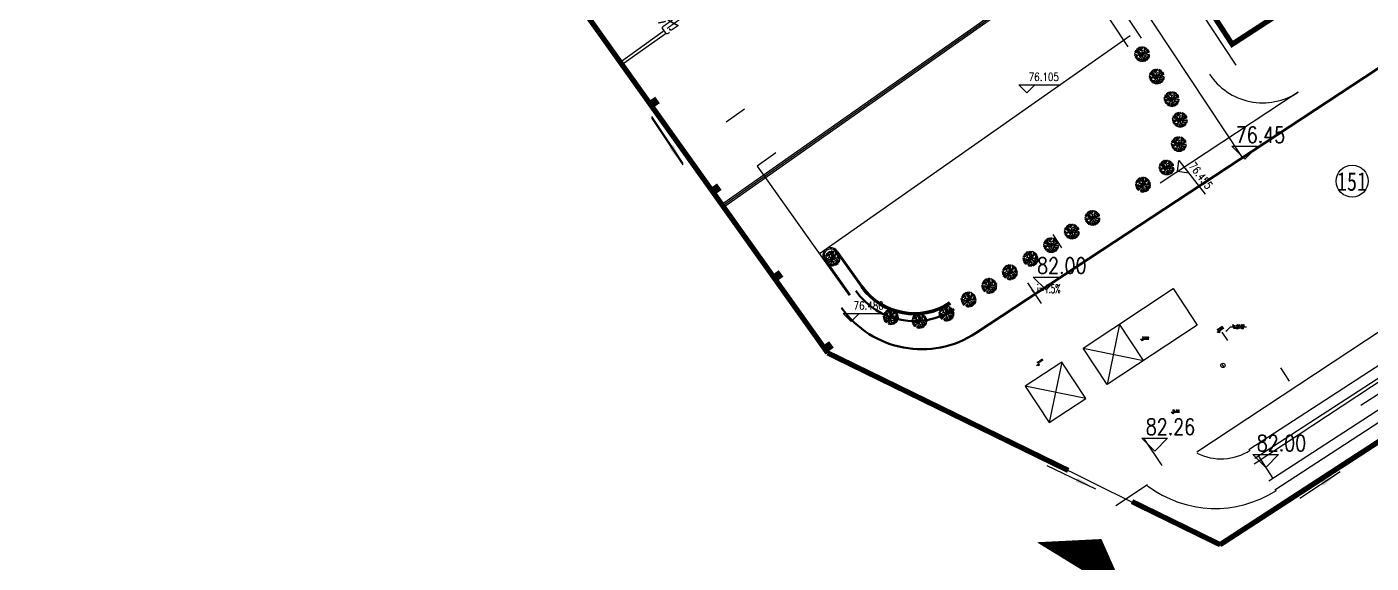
# Model space of a CAD drawing. Extents: x 532522 to 2902776, y -101917278 to 111238625.
# Drawn here: x 2901420.1 to 2901672.2, y 2548494 to 2548594.7 of the extents above; entities that cross this region are included whole.
import ezdxf
from ezdxf.enums import TextEntityAlignment as Align

# ---------------------------------------------------------------- set-up
doc = ezdxf.new("R2010")
doc.units = 0
doc.header["$LTSCALE"] = 1000
doc.header["$MEASUREMENT"] = 0
doc.linetypes.add('DASH', pattern=[0.35, 0.25, -0.1])
doc.linetypes.add('DASHDOT', pattern=[1, 0.5, -0.25, 0, -0.25])
doc.layers.get('0').update_dxf_attribs({"linetype": 'CONTINUOUS'})
for name, color, linetype in [('1', 7, 'CONTINUOUS'), ('15', 7, 'CONTINUOUS'), ('34', 7, 'CONTINUOUS'), ('AXIS', 3, 'CONTINUOUS'), ('AXIS_TEXT', 7, 'CONTINUOUS'), ('JMD', 6, 'CONTINUOUS'), ('NEW字', 2, 'CONTINUOUS'), ('NEW道路', 4, 'CONTINUOUS'), ('PUB_DIM', 3, 'CONTINUOUS'), ('PUB_TEXT', 7, 'CONTINUOUS'), ('道路', 5, 'CONTINUOUS'), ('铁路线', 7, 'CONTINUOUS')]:
    doc.layers.add(name, color=color, linetype=linetype)
doc.styles.add('_DIMFONT', font='geditxt.shx', dxfattribs={"width": 0.8, "height": 3.5, "bigfont": 'dxt.shx'})
doc.styles.add('_HZTXT', font='', dxfattribs={"width": 0.8})
doc.styles.add('_TXT', font='TXT.shx', dxfattribs={"width": 0.6})
doc.styles.add('COMPLEX', font='COMPLEX')
doc.styles.add('DIM_FONT', font='SIMPLEX.shx', dxfattribs={"width": 0.8})
doc.styles.add('GEDITXT', font='', dxfattribs={"height": 0.2})
doc.styles.get('_HZTXT').set_extended_font_data('SimSun')
doc.styles.get('GEDITXT').set_extended_font_data('SimSun')
doc.linetypes.add('444', pattern='A,4.5,[145,AAA.SHX,S=1,R=0,X=0,Y=1],4.5,-0.5,[146,AAA.SHX,S=1,R=0,X=0,Y=0],-0.5', length=10)

# ---------------------------------------------------------------- blocks, each defined once
blk = doc.blocks.new('_ARROW')
blk.add_solid([(0, 0), (-1, 0.1), (-1, -0.1)])
blk = doc.blocks.new('_AXISO')
blk.add_circle((0, 0), 0.5)
at = {"layer": 'AXIS_TEXT', "style": 'COMPLEX', "width": 1.041666666666667}
blk.add_attdef('A', text='', height=0.56, dxfattribs=at).set_placement((-0.25, -0.28), (0.25, -0.28), align=Align.FIT)
blk = doc.blocks.new('_DIMZB1')
blk.add_line((0, 0), (3000, 0))
at = {"style": '_DIMFONT', "width": 0.8}
for tag, p in [('X=', (1500, 250)), ('Y=', (1500, -250))]:
    blk.add_attdef(tag, text='', height=300, dxfattribs=at).set_placement(p, align=Align.MIDDLE)
blk = doc.blocks.new('A$C2C9E3C41')
at = {"color": 8, "linetype": 'Continuous'}
blk.add_circle((1440.834224822, 1444.151459952816), 22.56844692098158, dxfattribs=at)
at = {"layer": '34', "color": 95, "linetype": 'Continuous'}
for p, q in [((663.1600342968013, 2444.842137592379), (534.1475320535246, 2562.154451789567)), ((739.2881920367945, 2604.898718721699), (682.191963425139, 2667.29889281746)), ((811.204459726112, 2559.81461147801), (739.2881920367945, 2604.898718721699)), ((838.3485058611259, 2633.602874578442), (756.7601865951438, 2710.511082369601)), ((810.8924585888162, 2559.970611810219), (829.3004951358307, 2601.310761148343)), ((870.9527135214303, 2470.426348758396), (811.204459726112, 2559.81461147801)), ((829.3004951358307, 2601.310761148343), (838.3485058611259, 2633.602874578442)), ((967.9849031374324, 2693.351152708521), (928.8287140354514, 2789.603450825205)), ((1004.801073569804, 2615.038913154043), (967.9849031374324, 2693.351152708521)), ((1032.569200170459, 2559.190743231215), (1004.801073569804, 2615.038913154043)), ((1019.777141558705, 2585.398823115509), (1092.629356445512, 2632.823025712045)), ((1101.677461867221, 2508.490615512943), (1032.569200170459, 2559.190743231215)), ((1092.629356445512, 2632.823025712045), (1129.289445618168, 2688.047232502606)), ((1148.009460477857, 2766.983507721219), (1128.509345484432, 2849.35177130485)), ((1129.289445618168, 2688.047232502606), (1148.009460477857, 2766.983507721219)), ((1254.089837668464, 2729.699447209947), (1212.749617307214, 2865.57587647764)), ((1235.681857146788, 2595.694988075411), (1267.973936998984, 2642.183163019363)), ((1276.866033787606, 2531.266797578894), (1235.681857146788, 2595.694988075411)), ((1263.293907676125, 2664.803235812578), (1254.089837668464, 2729.699447209947)), ((1260.48591856705, 2631.263121983968), (1263.293907676125, 2664.803235812578)), ((1267.973936998984, 2642.183163019363), (1355.802197614685, 2696.783398660365)), ((1299.954158512875, 2452.642548681237), (1276.866033787606, 2531.266797578894)), ((1355.802197614685, 2696.783398660365), (1361.574105143081, 2881.644020176493)), ((1452.522587842774, 2586.179087365279), (1457.358567697927, 2646.239291083068)), ((1466.094705748605, 2466.214694506722), (1452.522587842774, 2586.179087365279)), ((1457.358567697927, 2646.239291083068), (1530.990766516887, 2724.551597415702)), ((1489.338588405633, 2788.823787108064), (1476.546488198917, 2883.828096992103)), ((1542.378798647318, 2734.379637158476), (1489.338588405633, 2788.823787108064)), ((1530.990766516887, 2724.551597415702), (1618.975013601128, 2802.395910861669)), ((1618.975013601128, 2802.395910861669), (1634.887025297619, 2871.036149959778)), ((1738.471633621026, 2437.666763745947), (1812.571806085994, 2562.155224738177)), ((1747.831597851822, 2548.583140221424), (1775.755640935618, 2631.731435085647)), ((1770.139707236318, 2491.018961260561), (1747.831597851822, 2548.583140221424)), ((1775.755640935618, 2631.731435085647), (1798.375669493806, 2709.575709011639)), ((1795.723666569684, 2699.747674550861), (1854.223842151929, 2732.819820487406)), ((1798.375669493806, 2709.575709011639), (1811.791638041614, 2835.780139050446)), ((1854.223842151929, 2732.819820487406), (1940.024091271916, 2795.2200809801)), ((2024.888541370397, 2520.03521229024), (2029.412503487198, 2607.70750813256)), ((2029.412503487198, 2607.70750813256), (2075.744630655507, 2653.571689477889)), ((2047.976529238047, 2667.767720149364), (2075.744585759472, 2727.827937731985)), ((2052.50056662201, 2630.951599801192), (2047.976529238047, 2667.767720149364)), ((2075.744585759472, 2727.827937731985), (2085.416615076363, 2732.819960268913)), ((2075.744630655507, 2653.571689477889), (2179.016958938446, 2681.65184579487)), ((2259.981355534634, 2473.391198489117), (2292.585403135046, 2574.947557726176)), ((2292.585403135046, 2574.947557726176), (2298.35740602063, 2602.091651964001)), ((57.56657511810772, 1509.618644802365), (0.002415681257843971, 1455.018427459057)), ((9.362382175866514, 1562.190791416913), (154.1308631482534, 1567.182895634789)), ((75.9745312104933, 1684.027239015792), (19.19034570851363, 1676.851180692203)), ((89.5465238604229, 1771.231538763503), (46.49036020203494, 1803.835621732753)), ((145.5508379538078, 1561.410871150671), (57.56657511810772, 1509.618644802365)), ((99.68649258557707, 1879.027905279305), (61.62237778003328, 1858.435813422082)), ((113.4146336496342, 1721.623387344182), (75.9745312104933, 1684.027239015792)), ((113.4146336496342, 1721.623387344182), (89.5465238604229, 1771.231538763503)), ((390.9397689749021, 1378.422407746781), (97.34682563343085, 1315.242019013269)), ((370.1918916446157, 1060.8053333438), (99.21907297265716, 916.5046870855149)), ((204.5188052391168, 1941.584177799756), (99.68649258557707, 1879.027905279305)), ((330.099347129697, 1739.719578851946), (113.4146336496342, 1721.623387344182)), ((145.5505708407145, 2003.204348156461), (119.1864754373673, 2015.216372374911)), ((186.4234215777833, 822.1244242768735), (140.0912664909847, 822.4363973073196)), ((242.894957684679, 1901.648067487637), (145.5505708407145, 2003.204348156461)), ((154.1308631482534, 1567.182895634789), (506.3800752158277, 1510.24291824596)), ((291.2557496053632, 859.2526117861271), (186.4234215777833, 822.1244242768735)), ((335.2470966614783, 2182.449062099913), (202.1786547107622, 2177.612965477165)), ((223.2396031396929, 725.404123180313), (206.0795611441135, 699.9760277948808)), ((274.0957120428793, 826.4924918874167), (223.2396031396929, 725.404123180313)), ((307.1672032137867, 1850.947936846642), (242.894957684679, 1901.648067487637)), ((413.55945619056, 2020.832569131395), (265.6709501678124, 2040.02054386586)), ((319.9598123687319, 914.1648127245717), (274.0957120428793, 826.4924918874167)), ((310.4439656094182, 608.0917837067973), (276.5918616780546, 592.8037121274974)), ((570.1838280581869, 2271.837502987823), (301.394901240943, 2318.481496417196)), ((416.0555865846109, 1818.967895765323), (307.1672032137867, 1850.947936846642)), ((361.6121329967864, 614.1758349831216), (310.4439656094182, 608.0917837067973)), ((343.2038623485714, 960.0289801105391), (319.9598123687319, 914.1648127245717)), ((415.2755837887526, 1819.279896337073), (330.099347129697, 1739.719578851946)), ((427.7554002767429, 2191.809149323497), (335.2470966614783, 2182.449062099913)), ((361.6121329967864, 614.1758349831216), (340.0841228035279, 511.9954803576693)), ((403.7320145287085, 1043.021294166567), (343.2038623485714, 960.0289801105391)), ((431.0323234878015, 682.9721069550142), (361.6121329967864, 614.1758349831216)), ((424.012049788842, 1096.841486359946), (370.1918916446157, 1060.8053333438)), ((410.907804323826, 1430.37059349264), (390.9397689749021, 1378.422407746781)), ((547.7196649559774, 2417.38597600488), (403.7311685765162, 2442.189971872838)), ((486.8802567629609, 1102.145542103099), (403.7320145287085, 1043.021294166567)), ((492.808032105444, 1506.498897523386), (410.907804323826, 1430.37059349264)), ((492.0277185260784, 2020.832616574131), (413.55945619056, 2020.832569131395)), ((734.4526296404656, 1854.380206661299), (415.2755837887526, 1819.279896337073)), ((492.0277185260784, 2020.832616574131), (422.9194397574756, 2099.768838690594)), ((486.8802567629609, 1102.145542103099), (424.012049788842, 1096.841486359946)), ((458.4884960164782, 549.4356771158054), (425.4164642065298, 419.1752216329332)), ((492.0275958161801, 2223.789295099443), (427.7554002767429, 2191.809149323497)), ((468.0043605079409, 826.180608083494), (431.0323234878015, 682.9721069550142)), ((450.3763426968362, 758.1643700341228), (481.5765176506247, 641.3199982629158)), ((481.5765176506247, 641.3199982629158), (458.4884960164782, 549.4356771158054)), ((569.5606361767277, 931.7930225697346), (468.0043605079409, 826.180608083494)), ((773.2972002595197, 1125.389792984352), (486.8802567629609, 1102.145542103099)), ((552.0877770858351, 2256.081439371919), (492.0275958161801, 2223.789295099443)), ((552.0879388439935, 1988.540544927586), (492.0277185260784, 2020.832616574131)), ((506.3800752158277, 1510.24291824596), (653.3325233093929, 1581.69124596077)), ((583.2889050438534, 563.0077979455236), (536.8007886728738, 498.4235539205838)), ((580.0117729154881, 2417.385995528894), (547.7196649559774, 2417.38597600488)), ((570.1838280581869, 2271.837502987823), (552.0877770858351, 2256.081439371919)), ((676.5763887059875, 1932.848434004933), (552.0879388439935, 1988.540544927586)), ((717.6049274839461, 1268.598238087026), (569.5604493296705, 1240.830055743223)), ((666.4368763931561, 1070.165543749696), (569.5606361767277, 931.7930225697346)), ((700.6003028322011, 2207.721367485356), (570.1838280581869, 2271.837502987823)), ((667.2160498371813, 2441.56612909236), (580.0117729154881, 2417.385995528894)), ((633.6772160185501, 327.2910403616261), (580.013061509002, 286.1068702284247)), ((643.1930497616995, 654.8921413521748), (583.2889050438534, 563.0077979455236)), ((693.581360736629, 419.1753837682772), (633.6772160185501, 327.2910403616261)), ((689.3691846136935, 687.1842772301752), (643.1930497616995, 654.8921413521748)), ((653.3325233093929, 1581.69124596077), (910.889370981371, 1603.843475741101)), ((713.5482279381249, 2403.190028806217), (663.1600342968013, 2444.842137592379)), ((773.2972002595197, 1125.389792984352), (666.4368763931561, 1070.165543749696)), ((733.3606260842644, 1854.22420548019), (676.5763887059875, 1932.848434004933)), ((763.1574036674574, 732.8924746545963), (689.3691846136935, 687.1842772301752)), ((753.6415418169927, 451.7795290839858), (693.581360736629, 419.1753837682772)), ((780.7845752430148, 2200.545391975669), (700.6003028322011, 2207.721367485356)), ((792.4845253210515, 2347.809891384095), (713.5482279381249, 2403.190028806217)), ((787.025148817338, 1286.382339515025), (717.6049274839461, 1268.598238087026)), ((776.8857535549905, 230.102802026784), (726.4976092427969, 190.1666380467359)), ((808.0849069338292, 1802.900079072453), (734.4526296404656, 1854.380206661299)), ((795.2936921983492, 433.3714927250985), (753.6415418169927, 451.7795290839858)), ((818.3815575449262, 783.7486780663021), (763.1574036674574, 732.8924746545963)), ((980.6218910303432, 1129.289931372507), (773.2972002595197, 1125.389792984352)), ((790.4577600692865, 294.3750251070596), (776.8857535549905, 230.102802026784)), ((861.5927926769946, 2287.749732374912), (780.7845752430148, 2200.545391975669)), ((796.5416961822193, 433.6834945227019), (786.0896922701504, 382.359316616552)), ((786.0896922701504, 382.359316616552), (790.4577600692865, 294.3750251070596)), ((911.2015639645979, 1286.382414593361), (787.025148817338, 1286.382339515025)), ((861.2807916342281, 2287.749732186319), (792.4845253210515, 2347.809891384095)), ((915.2580491222907, 506.3798093383666), (795.2936921983492, 433.3714927250985)), ((887.1772234193049, 1716.787839001045), (808.0849069338292, 1802.900079072453)), ((878.9097294376697, 834.1368831198197), (818.3815575449262, 783.7486780663021)), ((942.4010578363668, 2296.017808874138), (861.5927926769946, 2287.749732374912)), ((923.2129012537189, 2448.898308382835), (870.9527135214303, 2470.426348758396)), ((938.9698743943591, 926.4892281859647), (878.9097294376697, 834.1368831198197)), ((910.889370981371, 1603.843475741101), (887.1772234193049, 1716.787839001045)), ((889.3612366635352, 1706.959807463922), (925.3973112059757, 1782.932083242806)), ((919.7822790129576, 151.1666245232336), (899.0342368115671, 106.2384617747739)), ((910.889370981371, 1603.843475741101), (1031.945798333967, 1566.403423763579)), ((1068.762120809406, 1236.618343483889), (911.2015639645979, 1286.382414593361)), ((984.5222527680453, 552.5560055915266), (915.2580491222907, 506.3798093383666)), ((933.6662891169544, 211.2268337113783), (919.7822790129576, 151.1666245232336)), ((1184.513775024796, 2448.586465324974), (923.2129012537189, 2448.898308382835)), ((925.3973112059757, 1782.932083242806), (996.0654981348198, 1864.520398735767)), ((960.4983541101683, 252.0989865774754), (933.6662891169544, 211.2268337113783)), ((1017.282086124411, 1009.32555247331), (938.9698743943591, 926.4892281859647)), ((1011.97729544295, 2287.749823299004), (942.4010578363668, 2296.017808874138)), ((966.1143112007994, 354.1233310615644), (947.7062997426838, 271.287042992888)), ((947.7062997426838, 271.287042992888), (975.1624167172704, 229.6349203416612)), ((993.5696705062874, 1565.623397953575), (950.2015096724499, 1591.83145935135)), ((1002.930386841996, 432.5916156570893), (966.1143112007994, 354.1233310615644)), ((996.0654981348198, 1864.520398735767), (975.0052630449645, 2136.897296614014)), ((975.1624167172704, 229.6349203416612), (1007.298552167602, 183.3027848738711)), ((1068.606125003658, 1228.818317313213), (980.6218910303432, 1129.289931372507)), ((981.5583424600773, 387.8194530522451), (1072.038648727117, 381.5794868958183)), ((1073.59853151557, 584.0681648002937), (984.5222527680453, 552.5560055915266)), ((1056.593891489785, 1548.619379210053), (993.5696705062874, 1565.623397953575)), ((1030.38644797937, 483.2918017578777), (1002.930386841996, 432.5916156570893)), ((1007.298552167602, 183.3027848738711), (1048.794727210421, 123.2426091700327)), ((1095.749598053051, 2250.465749300085), (1011.97729544295, 2287.749823299004)), ((1067.982252984075, 1013.693597730016), (1017.282086124411, 1009.32555247331)), ((1067.982283637859, 962.993428228423), (1021.65016212943, 907.7692155898549)), ((1021.65016212943, 907.7692155898549), (1021.65019004792, 861.5930612145457)), ((1021.65019004792, 861.5930612145457), (1026.486231304705, 820.0969254078809)), ((1026.486231304705, 820.0969254078809), (1044.894315294921, 782.9688124109525)), ((1058.466505638091, 543.196019006893), (1030.38644797937, 483.2918017578777)), ((1031.945798333967, 1566.403423763579), (1133.346151483944, 1543.003406839678)), ((1044.894315294921, 782.9688124109525), (1067.826411296614, 750.9887193597388)), ((1048.794727210421, 123.2426091700327), (1136.779076159932, 32.60635934979655)), ((1052.85008298629, 1211.19024885213), (1089.354169657221, 1269.690466500819)), ((1142.394190788269, 1528.027362242574), (1056.593891489785, 1548.619379210053)), ((1086.234553953633, 616.8282819637097), (1058.466505638091, 543.196019006893)), ((1067.826411296614, 750.9887193597388), (1090.914541681064, 663.0044391697738)), ((1128.04246217222, 999.8095876260195), (1067.982252984075, 1013.693597730016)), ((1110.414400879992, 1003.70959000662), (1067.982283637859, 962.993428228423)), ((1122.894269432873, 1290.126555101713), (1068.606125003658, 1228.818317313213)), ((1072.038648727117, 381.5794868958183), (1164.546994408825, 321.3633415123913)), ((1090.914541681064, 663.0044391697738), (1086.234553953633, 616.8282819637097)), ((1089.354169657221, 1269.690466500819), (1115.718232236803, 1311.966623778688)), ((1174.373920425773, 2152.029467744054), (1095.749598053051, 2250.465749300085)), ((1175.153738261666, 2457.634489916032), (1101.677461867221, 2508.490615512943)), ((1115.718232236803, 1311.966623778688), (1185.606445231475, 1346.130780252162)), ((1160.49038201361, 1311.810650327476), (1122.894269432873, 1290.126555101713)), ((1197.306668930687, 1040.837766668992), (1128.04246217222, 999.8095876260195)), ((1133.346151483944, 1543.003406839678), (1246.446547050495, 1514.143378736684)), ((1232.874506958295, 1505.407341323793), (1142.394190788269, 1528.027362242574)), ((1239.27062511351, 1345.350810089614), (1160.49038201361, 1311.810650327476)), ((1164.546994408825, 321.3633415123913), (1228.819273421308, 215.283025723882)), ((1170.473845514003, 2254.365807517897), (1211.969908788335, 2379.166249839356)), ((1175.153930767905, 2139.237425449071), (1170.473845514003, 2254.365807517897)), ((1216.805902696447, 2415.982375847641), (1175.153738261666, 2457.634489916032)), ((1216.494116418995, 2060.769188108854), (1175.153930767905, 2139.237425449071)), ((1185.606445231475, 1346.130780252162), (1253.310653188499, 1376.5509228874)), ((1258.926845889073, 1088.885964559624), (1197.306668930687, 1040.837766668992)), ((1211.969908788335, 2379.166249839356), (1216.805902696447, 2415.982375847641)), ((1214.933905775892, 2400.538323082961), (1299.954158512875, 2452.642548681237)), ((1294.962437421083, 1963.736911152257), (1216.494116418995, 2060.769188108854)), ((1228.819273421308, 215.283025723882), (1260.487415323732, 155.6908456422389)), ((1306.350768921897, 1478.419295522384), (1232.874506958295, 1505.407341323793)), ((1335.990927058505, 1380.762986957561), (1239.27062511351, 1345.350810089614)), ((1246.446547050495, 1514.143378736684), (1362.35495615541, 1478.419329383178)), ((1253.310653188499, 1376.5509228874), (1337.550917277578, 1405.567070825724)), ((1322.419006469194, 1174.374288752908), (1258.926845889073, 1088.885964559624)), ((1258.926845889073, 1088.885964559624), (1258.926845889073, 1088.885964559624)), ((1262.982306641992, 2003.205023767427), (1285.602336426266, 2079.021290912526)), ((1285.602336426266, 2079.021290912526), (1373.586583227618, 2157.333605922526)), ((1371.715437446022, 734.1408467676956), (1290.12722900603, 627.7484417471569)), ((1309.314510397846, 1922.396781621268), (1294.962437421083, 1963.736911152257)), ((1362.978970502503, 1458.139261959353), (1306.350768921897, 1478.419295522384)), ((1309.314510397846, 1922.396781621268), (1330.374617684633, 1861.400590432342)), ((1310.406976119615, 1158.150227250066), (1326.475001165643, 1205.574395512929)), ((1326.474621623987, 1833.320494196843), (1320.078565719537, 1890.416681213072)), ((1357.36308330344, 1240.518531013979), (1322.419006469194, 1174.374288752908)), ((1341.29471163312, 1766.396279415349), (1326.474621623987, 1833.320494196843)), ((1326.475001165643, 1205.574395512929), (1357.363065194106, 1270.470631150296)), ((1330.374617684633, 1861.400590432342), (1350.498734198278, 1779.968330354197)), ((1391.215099517023, 1400.887087625684), (1335.990927058505, 1380.762986957561)), ((1337.550917277578, 1405.567070825724), (1388.095075598452, 1423.195160320261)), ((1356.894825849682, 1663.747945673531), (1341.29471163312, 1766.396279415349)), ((1350.498734198278, 1779.968330354197), (1364.850836036727, 1690.892041231971)), ((1374.366937458282, 1575.763662087033), (1356.894825849682, 1663.747945673531)), ((1410.403188849799, 1359.234959975351), (1357.36308330344, 1240.518531013979)), ((1357.363065194106, 1270.470631150296), (1383.727116738213, 1330.998849448282)), ((1362.35495615541, 1478.419329383178), (1379.983018484665, 1472.803321265848)), ((1395.739087760914, 1445.347239000723), (1362.978970502503, 1458.139261959353)), ((1364.850836036727, 1690.892041231971), (1378.110933846794, 1602.439753534738)), ((1536.763933588518, 826.1812542667612), (1371.715437446022, 734.1408467676956)), ((1373.586583227618, 2157.333605922526), (1443.006784848403, 2207.721816352103)), ((1402.13507848978, 1496.047412368469), (1374.366937458282, 1575.763662087033)), ((1378.110933846794, 1602.439753534738), (1406.971066645114, 1542.379570189863)), ((1379.983018484665, 1472.803321265848), (1399.951080903411, 1479.979357329896)), ((1438.952037056442, 114.1948148133233), (1380.607910192804, 1.406402463559061)), ((1383.727116738213, 1330.998849448282), (1406.191159960348, 1383.727039310616)), ((1388.095075598452, 1423.195160320261), (1399.795109526487, 1431.775196079165)), ((1405.411149618216, 1396.519081605831), (1391.215099517023, 1400.887087625684)), ((1399.795109526487, 1431.775196079165), (1395.739087760914, 1445.347239000723)), ((1399.951080903411, 1479.979357329896), (1402.13507848978, 1496.047412368469)), ((1406.191159960348, 1383.727039310616), (1405.411149618216, 1396.519081605831)), ((1406.971066645114, 1542.379570189863), (1433.647189311916, 1486.999401171925)), ((1420.855218134355, 1368.594997588079), (1410.403188849799, 1359.234959975351)), ((1434.115266709588, 1361.574982135091), (1420.855218134355, 1368.594997588079)), ((1441.292014885694, 163.8029820781667), (1433.336087322794, 0.002429649932309985)), ((1433.647189311916, 1486.999401171925), (1442.383222762728, 1479.979382984806)), ((1465.315416008467, 1287.1627522239), (1434.115266709588, 1361.574982135091)), ((1455.176011030562, 246.951268454548), (1441.292014885694, 163.8029820781667)), ((1442.383222762728, 1479.979382984806), (1462.351280276896, 1495.267446168466)), ((1443.006784848403, 2207.721816352103), (1498.386933682486, 2267.782050629379)), ((1468.748006132897, 330.0995546414051), (1455.176011030562, 246.951268454548)), ((1460.791329766391, 1404.787142731017), (1457.35932810232, 1388.563086415641)), ((1457.35932810232, 1388.563086415641), (1484.815478937468, 1290.906776530435)), ((1478.107383884955, 1411.027174062096), (1460.791329766391, 1404.787142731017)), ((1462.351280276896, 1495.267446168466), (1500.883380235638, 1543.003629056504)), ((1465.627641154919, 916.5055132303387), (1464.847644677851, 906.3654788581189)), ((1464.847644677851, 906.3654788581189), (1501.663798321271, 855.8213321380317)), ((1485.595533137675, 1205.574491719017), (1465.315416008467, 1287.1627522239)), ((1472.491620526649, 988.5777583324816), (1465.627641154919, 916.5055132303387)), ((1479.97878300841, 2415.202532356372), (1466.094705748605, 2466.214694506722)), ((1515.23612552206, 389.6917819783557), (1468.748006132897, 330.0995546414051)), ((1487.155624561477, 1062.990015973803), (1472.491620526649, 988.5777583324816)), ((1588.087763739051, 1390.903173278552), (1478.107383884955, 1411.027174062096)), ((1516.794956364436, 2332.054276634706), (1479.97878300841, 2415.202532356372)), ((1484.503623429453, 1050.1979716036), (1492.771601553308, 1132.098250411917)), ((1484.815478937468, 1290.906776530435), (1506.499611890409, 1190.910455333302)), ((1492.771601553308, 1132.098250411917), (1485.595533137675, 1205.574491719017)), ((1510.399650395382, 1148.790316874394), (1487.155624561477, 1062.990015973803)), ((1558.915544255404, 1592.611829993548), (1493.551389584318, 1486.999437390594)), ((1493.551389584318, 1486.999437390594), (1554.391569122439, 1526.467606124934)), ((1498.386933682486, 2267.782050629379), (1516.794956364436, 2332.054276634706)), ((1500.883380235638, 1543.003629056504), (1572.487565483665, 1632.547971714288)), ((1511.179454177152, 1477.639416755643), (1501.663432078436, 1461.571357283974)), ((1501.663432078436, 1461.571357283974), (1505.407454404281, 1445.347305307398)), ((1501.663798321271, 855.8213321380317), (1561.568029435351, 804.8091978130396)), ((1505.407454404281, 1445.347305307398), (1523.971523541957, 1433.647277415264)), ((1506.499611890409, 1190.910455333302), (1510.399650395382, 1148.790316874394)), ((1573.423635674408, 1521.631601464702), (1511.179454177152, 1477.639416755643)), ((1611.956404453143, 463.1680861019995), (1515.23612552206, 389.6917819783557)), ((1523.971523541957, 1433.647277415264), (1597.291779795894, 1415.239260204136)), ((1554.391569122439, 1526.467606124934), (1607.743726739427, 1560.787753121462)), ((1607.743667884031, 1658.132078563794), (1558.915544255404, 1592.611829993548)), ((1561.568029435351, 804.8091978130396), (1603.220190946246, 767.9930999118369)), ((1572.487565483665, 1632.547971714288), (1600.56763502676, 1672.796123249689)), ((1630.363806324545, 1554.235744892852), (1573.423635674408, 1521.631601464702)), ((1632.547926715109, 1367.19112088508), (1588.087763739051, 1390.903173278552)), ((1597.291779795894, 1415.239260204136), (1619.755858293269, 1409.623255010694)), ((1600.56763502676, 1672.796123249689), (1626.151672645239, 1752.044403661508)), ((1603.220190946246, 767.9930999118369), (1635.200314745773, 740.0690258920658)), ((1635.97967550857, 1801.652575453511), (1607.743667884031, 1658.132078563794)), ((1607.743726739427, 1560.787753121462), (1658.131888029166, 1572.643823223887)), ((1686.212605264038, 541.6363933330867), (1611.956404453143, 463.1680861019995)), ((1619.755858293269, 1409.623255010694), (1692.608141184552, 1344.571081575006)), ((1681.376834515715, 135.7230333583429), (1629.584736159537, 12.01458846218884)), ((1716.008080577711, 1574.203863432165), (1630.363806324545, 1554.235744892852)), ((1701.344195102807, 1303.698950212682), (1632.547926715109, 1367.19112088508)), ((1635.200314745773, 740.0690258920658), (1686.368508070474, 703.2529337443411)), ((1635.97967550857, 1801.652575453511), (1654.3876442404, 1955.157099779695)), ((1635.97967550857, 1801.652575453511), (1750.9520284764, 1853.60081864032)), ((1641.596338769654, 735.7010151562281), (1727.708612890216, 758.4771433658898)), ((1654.3876442404, 1955.157099779695), (1670.143654943677, 2024.577341391938)), ((1658.131888029166, 1572.643823223887), (1732.544121901738, 1597.291950617218)), ((1670.143654943677, 2024.577341391938), (1738.47182876803, 2114.901684677228)), ((1732.076959497994, 209.3553101799916), (1681.376834515715, 135.7230333583429)), ((1723.184684350621, 615.2686618545558), (1686.212605264038, 541.6363933330867)), ((1686.368508070474, 703.2529337443411), (1727.70866580354, 670.9608507808298)), ((1692.608141184552, 1344.571081575006), (1779.188414040022, 1372.027225713478)), ((1692.608141184552, 1344.571081575006), (1730.204288003966, 1309.626987480326)), ((1749.548398137093, 1234.434747793479), (1701.344195102807, 1303.698950212682)), ((1785.58428856777, 1614.920041620964), (1716.008080577711, 1574.203863432165)), ((1742.996727572521, 653.3328010891564), (1723.184684350621, 615.2686618545558)), ((1727.708612890216, 758.4771433658898), (1801.652863024734, 753.6411719049793)), ((1727.70866580354, 670.9608507808298), (1755.164777307538, 638.3567583784461)), ((1730.204288003966, 1309.626987480326), (1794.944565845188, 1208.070687099826)), ((1773.573061914882, 269.4155360627919), (1732.076959497994, 209.3553101799916)), ((1732.544121901738, 1597.291950617218), (1788.548289139522, 1630.364095045952)), ((1784.49183491827, 2359.19852923532), (1738.471633621026, 2437.666763745947)), ((1738.47182876803, 2114.901684677228), (1786.363968885737, 2147.973824199988)), ((1755.164914165158, 412.0000016216654), (1746.116911645746, 366.1358428176027)), ((1746.116911645746, 366.1358428176027), (1750.48495124327, 324.7957072502468)), ((1747.208921521669, 355.8398090563715), (1806.17711809813, 356.7758478384931)), ((1796.504593980731, 1170.162561308127), (1749.548398137093, 1234.434747793479)), ((1750.48495124327, 324.7957072502468), (1764.525026194984, 278.4635608412791)), ((1750.9520284764, 1853.60081864032), (1892.600497697247, 1860.776928273728)), ((1755.164777307538, 638.3567583784461), (1778.408877370646, 601.3846488266718)), ((1773.572936469922, 476.8962297132239), (1755.164914165158, 412.0000016216654)), ((1764.525026194984, 278.4635608412791), (1801.341171726817, 241.3354589741211)), ((1778.408877370646, 601.3846488266718), (1773.572911381023, 518.3923684426118)), ((1773.572911381023, 518.3923684426118), (1773.572936469922, 476.8962297132239)), ((1775.28779462073, 2374.954576345393), (1821.619917073054, 2428.618783769198)), ((1779.188414040022, 1372.027225713478), (1912.880864019273, 1367.03528985614)), ((1811.947974246461, 2280.574282978429), (1784.49183491827, 2359.19852923532)), ((1856.096533264499, 1600.10003470676), (1785.58428856777, 1614.920041620964)), ((1786.363968885737, 2147.973824199988), (1811.947974246461, 2280.574282978429)), ((1786.363968885737, 2147.973824199988), (1874.192226388957, 2207.72207705141)), ((1788.548289139522, 1630.364095045952), (1916.000734668458, 1598.228064666502)), ((1794.944565845188, 1208.070687099826), (1875.284804163035, 1258.146903088549)), ((1794.944565845188, 1208.070687099826), (1886.360933437012, 1105.578399718506)), ((1843.772787660593, 1111.194392744685), (1796.504593980731, 1170.162561308127)), ((1801.341171726817, 241.3354589741211), (1824.585274431389, 199.9953348194249)), ((1801.652863024734, 753.6411719049793), (1870.917117037112, 716.5130896563642)), ((1806.17711809813, 356.7758478384931), (1852.04127690196, 347.7278453195468)), ((1821.619917073054, 2428.618783769198), (1914.128182205837, 2501.627083782339)), ((1824.585274431389, 199.9953348194249), (1861.401430998696, 144.6151719309855)), ((1936.749129153322, 1060.494279457489), (1843.772787660593, 1111.194392744685)), ((1852.04127690196, 347.7278453195468), (1912.101500237593, 310.4437569838483)), ((1899.776688728482, 1584.50000896235), (1856.096533264499, 1600.10003470676)), ((1861.401430998696, 144.6151719309855), (1917.561657518614, 80.49899153248407)), ((1870.917117037112, 716.5130896563642), (1926.141363064758, 614.956783521222)), ((1874.192226388957, 2207.72207705141), (2031.752711550798, 2276.518402314978)), ((1875.284804163035, 1258.146903088549), (2018.961350149009, 1149.57062696456)), ((1886.360933437012, 1105.578399718506), (1982.457306582015, 1019.778170970967)), ((1892.600497697247, 1860.776928273728), (2002.112825243035, 1924.581207796466)), ((1925.672773795435, 1586.996032963274), (1899.776688728482, 1584.50000896235)), ((1912.101500237593, 310.4437569838483), (1953.597686410416, 231.9755197379272)), ((1912.880864019273, 1367.03528985614), (2005.389167822897, 1376.083376036724)), ((1916.000734668458, 1598.228064666502), (2122.389399579028, 1639.724328181706)), ((2001.333022215171, 1594.484103742754), (1925.672773795435, 1586.996032963274)), ((1926.141363064758, 614.956783521222), (1958.433524031658, 527.2845099393744)), ((1953.597686410416, 231.9755197379272), (1990.41384590161, 171.7593406813685)), ((1958.433524031658, 527.2845099393744), (2009.289736120263, 457.7083080806769)), ((2121.297792824684, 983.27413287526), (1982.457306582015, 1019.778170970967)), ((1982.457306582015, 1019.778170970967), (2027.229527381482, 902.1538047981448)), ((1990.41384590161, 171.7593406813685), (2039.242034799419, 129.3272283445112)), ((1998.368608618155, 2262.166334148031), (2121.297033929499, 2238.454329197295)), ((2084.013276090147, 1631.768278380623), (2001.333022215171, 1594.484103742754)), ((2005.389167822897, 1376.083376036724), (2083.701421431033, 1389.655468759127)), ((2006.168595836032, 2326.438553739805), (2015.216567606898, 2423.158882565331)), ((2031.752711550798, 2276.518402314978), (2006.168595836032, 2326.438553739805)), ((2009.289736120263, 457.7083080806769), (2087.758043163223, 383.7641083123162)), ((2015.216567606898, 2423.158882565331), (2024.888541370397, 2520.03521229024)), ((2018.961350149009, 1149.57062696456), (2235.958067973144, 1162.20680040773)), ((2027.229527381482, 902.1538047981448), (2144.073989887489, 783.2814780296758)), ((2031.752711550798, 2276.518402314978), (2248.593360000756, 2403.034956388408)), ((2083.701421431033, 1389.655468759127), (2171.685696244705, 1421.63562887162)), ((2087.758043163223, 383.7641083123162), (2147.194272618974, 332.9079742254689)), ((2121.297033929499, 2238.454329197295), (2213.649351076689, 2224.570338617312)), ((2245.318220655201, 961.4341348435264), (2121.297792824684, 983.27413287526)), ((2122.389399579028, 1639.724328181706), (2171.685556651792, 1652.51640075352)), ((2156.55435767374, 243.9876826060936), (2126.134299171623, 172.5394253479317)), ((2130.969427132048, 1641.596339628333), (2171.997507233871, 1735.976679966319)), ((2144.073989887489, 783.2814780296758), (2212.558292413829, 661.6011126327794)), ((2147.194272618974, 332.9079742254689), (2184.634420237038, 295.7798727357294)), ((2187.754440382356, 279.7118209027685), (2156.55435767374, 243.9876826060936)), ((2171.685556651792, 1652.51640075352), (2213.337668173248, 1698.380579269258)), ((2171.685696244705, 1421.63562887162), (2282.134085020516, 1389.343587690499)), ((2171.997507233871, 1735.976679966319), (2333.301957658725, 1882.929268785287)), ((2184.634420237038, 295.7798727357294), (2200.078520727111, 214.9716119142249)), ((2189.313758197241, 1416.643622840522), (2199.297780351713, 1435.207690940239)), ((2199.297780351713, 1435.207690940239), (2226.909838992404, 1490.899893825641)), ((2212.558292413829, 661.6011126327794), (2243.290502020856, 484.8525403079111)), ((2213.337668173248, 1698.380579269258), (2324.098027432337, 1716.632707257289)), ((2213.649351076689, 2224.570338617312), (2296.79761821148, 2242.510448867688)), ((2243.290502020856, 484.8525403079111), (2235.178515175357, 418.2403127045836)), ((2235.178515175357, 418.2403127045836), (2285.566772010643, 272.0678544857074)), ((2235.958067973144, 1162.20680040773), (2418.946654086234, 1204.63905290328)), ((2243.290502209449, 484.5405392649118), (2281.35465446068, 443.20042407047)), ((2245.318220655201, 961.4341348435264), (2360.602584663546, 996.8463229353074)), ((2311.774479427841, 900.9059726644773), (2245.318220655201, 961.4341348435264)), ((2248.593360000756, 2403.034956388408), (2333.613671687432, 2357.638856024249)), ((2248.749360522255, 2403.034956482705), (2259.981355534634, 2473.391198489117)), ((2257.641492303461, 2234.242397551658), (2328.777747387066, 2205.694345118711)), ((2281.35465446068, 443.20042407047), (2304.598773953505, 374.0922070811503)), ((2282.134085020516, 1389.343587690499), (2318.95022215764, 1366.099532240536)), ((2296.79761821148, 2242.510448867688), (2403.033962345915, 2260.762574119261)), ((2304.598773953505, 374.0922070811503), (2347.966951671289, 319.9600523270201)), ((2365.282721699448, 796.0736545403488), (2311.774479427841, 900.9059726644773)), ((2324.098027432337, 1716.632707257289), (2430.178401793353, 1684.028662391938)), ((2328.777747387066, 2205.694345118711), (2398.198018709896, 2140.798170130001)), ((2333.301957658725, 1882.929268785287), (2407.2462106233, 1873.413281678455)), ((2333.613671687432, 2357.638856024249), (2464.498095678864, 2380.1030102605)), ((2360.602584663546, 996.8463229353074), (2402.098715187516, 1010.418393398402)), ((2423.782975378213, 699.9773686416447), (2365.282721699448, 796.0736545403488)), ((2402.098715187516, 1010.418393398402), (2508.02311958652, 927.2701794593595)), ((2407.2462106233, 1873.413281678455), (2438.134236546466, 2001.333728017751)), ((2407.2462106233, 1873.413281678455), (2562.466735876398, 1862.961340582697)), ((2418.946654086234, 1204.63905290328), (2572.763143708929, 1245.355282025645)), ((2418.946654086234, 1204.63905290328), (2466.370860360563, 1125.70281767752)), ((2443.28315677261, 507.7847378917504), (2420.507156460313, 382.3603048024233)), ((2423.782975378213, 699.9773686416447), (2461.691168325022, 590.4650254382286)), ((2617.6916802458, 606.3771729548462), (2423.782975378213, 699.9773686416447)), ((2430.178401793353, 1684.028662391938), (2531.734780459665, 1619.288507354213)), ((2438.134236546466, 2001.333728017751), (2496.790370111587, 2104.7621092638)), ((2461.691168325022, 590.4650254382286), (2443.28315677261, 507.7847378917504)), ((2464.498095678864, 2380.1030102605), (2534.230326449964, 2384.003065460129)), ((2466.370860360563, 1125.70281767752), (2563.715205326676, 1093.410768573405)), ((2496.790370111587, 2104.7621092638), (2582.902611220721, 2182.13842001278)), ((2508.02311958652, 927.2701794593595), (2595.695440800395, 880.7820770482067)), ((2531.734780459665, 1619.288507354213), (2600.843031026656, 1586.996441178257)), ((2558.41072231601, 1862.961338130292), (2638.126946757548, 1932.537618935807)), ((2562.466735876398, 1862.961340582697), (2614.41491247341, 1858.125355823897)), ((2563.715205326676, 1093.410768573405), (2637.347479601623, 1046.922657672549)), ((2572.763143708929, 1245.355282025645), (2829.696012685774, 1228.819382086629)), ((2582.902611220721, 2182.13842001278), (2591.950619210256, 2218.954548566602)), ((2591.950619210256, 2218.954548566602), (2634.382746072719, 2243.758657146478)), ((2595.695440800395, 880.7820770482067), (2650.91963382042, 866.8980640200898)), ((2600.843031026656, 1586.996441178257), (2693.351346148644, 1577.324464774458)), ((2614.41491247341, 1858.125355823897), (2712.539255048148, 1834.101334833307)), ((2633.603573288303, 871.266068153549), (2696.783815166913, 820.5659368513152)), ((2637.347479601623, 1046.922657672549), (2706.455713473959, 1042.242683809949)), ((2638.126946757548, 1932.537618935807), (2670.419015479507, 1997.433855420677)), ((2650.91963382042, 866.8980640200898), (2715.81583408732, 894.5101955693681)), ((2665.582943568937, 2089.630160727771), (2689.606978141237, 2165.290428200737)), ((2670.419015479507, 1997.433855420677), (2665.582943568937, 2089.630160727771)), ((2670.107012361288, 2000.865866706707), (2746.079232019838, 2057.650102480548)), ((2693.351346148644, 1577.324464774458), (2817.683734087041, 1623.188693280565)), ((2696.783815166913, 820.5659368513152), (2706.45589107764, 748.493701747153)), ((2706.455713473959, 1042.242683809949), (2747.951846733456, 1051.290739147924)), ((2712.539255048148, 1834.101334833307), (2845.295734909829, 1774.509215870639)), ((2715.81583408732, 894.5101955693681), (2778.216039968422, 899.0342484221328)), ((2747.951846733456, 1051.290739147924), (2803.176012024051, 1083.270879453281)), ((2765.579899537144, 1061.430783706717), (2798.964031331241, 1028.04669228103)), ((2773.691596821649, 1606.964612442302), (2780.86767787626, 1512.58430124796)), ((2780.86767787626, 1512.58430124796), (2822.363850278314, 1456.892140147276)), ((2798.964031331241, 1028.04669228103), (2815.188102171756, 1000.590610299259)), ((2803.176012024051, 1083.270879453281), (2840.616133515257, 1089.354922430823)), ((2817.683734087041, 1623.188693280565), (2868.851887232158, 1652.828823310789)), ((2817.683830953203, 1462.976157657336), (2883.984050533269, 1466.408209216548)), ((2822.363850278314, 1456.892140147276), (2854.500002234476, 1383.259913409129)), ((2829.696012685774, 1228.819382086629), (2861.364131574985, 1207.291329259751)), ((2854.500002234476, 1383.259913409129), (2880.084117761115, 1333.651763027534))]:
    blk.add_line(p, q, dxfattribs=at)

msp = doc.modelspace()

# ---------------------------------------------------------------- linework, layer by layer
at = {"layer": '1', "color": 1, "linetype": 'Continuous'}
msp.add_line((2901646.872097789, 2548587.518210044, -9.76988910740237), (2901494.092476682, 2548819.270805832, 1.75893533570462), dxfattribs=at)
at = {"layer": '1', "color": 7, "linetype": 'Continuous', "extrusion": (0.0001844192949917201, -0.04943667431242819, 0.9987772430439386)}
for p, q in [((2901639.526303751, 2548514.931188215, -12.91685655447724), (2901849.439836794, 2548653.81553926, -6.081229920510145)), ((2901624.289338748, 2548504.850008762, -13.41303325297711), (2901630.265216746, 2548508.80380786, -13.21843469513427))]:
    msp.add_line(p, q, dxfattribs=at)
at = {"layer": '1', "color": 6, "linetype": 'Continuous'}
for p, q in [((2901616.090947864, 2548612.260951209), (2901629.061133608, 2548592.586375555)), ((2901658.502315104, 2548582.447313318), (2901632.621294654, 2548565.384298157)), ((2901612.479954754, 2548555.699638212), (2901614.131147936, 2548553.194930429)), ((2901618.191222965, 2548534.420000518), (2901635.049573981, 2548545.575423012)), ((2901635.049573981, 2548545.575423012), (2901639.571055039, 2548538.71667429)), ((2901625.020749995, 2548538.92221781), (2901622.693440258, 2548527.590473488)), ((2901639.571055039, 2548538.71667429), (2901622.693440258, 2548527.590473488)), ((2901629.522967287, 2548532.09269078), (2901625.020749995, 2548538.92221781)), ((2901622.693440258, 2548527.590473488), (2901618.191222965, 2548534.420000518)), ((2901618.191222965, 2548534.420000518), (2901629.531316342, 2548532.098194713)), ((2901614.166978431, 2548531.767104754), (2901607.337451402, 2548527.264887462)), ((2901614.166978431, 2548531.767104754), (2901611.839668694, 2548520.435360432)), ((2901618.669195724, 2548524.937577724), (2901614.166978431, 2548531.767104754)), ((2901607.337451402, 2548527.264887462), (2901611.839668694, 2548520.435360432)), ((2901618.669195724, 2548524.937577724), (2901607.337451402, 2548527.264887462)), ((2901611.839668694, 2548520.435360432), (2901618.669195724, 2548524.937577724))]:
    msp.add_line(p, q, dxfattribs=at)
at = {"layer": '1', "linetype": 'Continuous'}
for p, q in [((2901613.586240082, 2548610.609758028), (2901626.556425826, 2548590.935182373)), ((2901557.076445506, 2548568.535474757), (2901569.645751338, 2548550.866947165)), ((2901569.645751338, 2548550.866947165), (2901574.328608372, 2548544.284309282)), ((2901569.841314373, 2548551.00606977), (2901574.524171407, 2548544.423431888)), ((2901571.894726239, 2548552.466857129), (2901576.577583273, 2548545.884219246)), ((2901572.090289274, 2548552.605979734), (2901576.773146308, 2548546.023341852))]:
    msp.add_line(p, q, dxfattribs=at)
at = {"layer": '1', "color": 6, "linetype": 'DASH'}
msp.add_line((2901626.983183126, 2548593.013132855), (2901568.776221682, 2548552.089234929), dxfattribs=at)
at = {"layer": '1', "color": 1, "linetype": 'Continuous', "extrusion": (0.0001844192949917201, -0.04943667431242819, 0.9987772430439386)}
msp.add_line((2901651.05213381, 2548514.107143388, -13.2369821852911), (2901653.780004609, 2548509.921979206, -13.44463977067433), dxfattribs=at)
at = {"layer": '1', "color": 1, "linetype": 'Continuous', "extrusion": (0.0001844192949917201, -0.04943667431242818, 0.9987772430439384), "const_width": 0.9999999999999999, "elevation": -125468.1622507031}
for points in [[(2910858.574903677, 2534869.400324876), (2911057.130242624, 2534588.18443524)], [(2911130.561277041, 2534551.893239202), (2911307.366357233, 2534666.056732734)]]:
    msp.add_lwpolyline(points, dxfattribs=at)
at = {"layer": '1', "color": 3, "linetype": 'Continuous', "extrusion": (0.04943667431242818, 0.000184419294991717, 0.9987772430439384), "const_width": 1, "elevation": 143917.6242609199, "flags": 128}
msp.add_lwpolyline([(2537749.430891305, -2907573.571468147), (2537778.687041734, -2907554.726902296), (2537785.976043775, -2907565.673726003), (2537756.55175455, -2907584.626593955), (2537749.430891305, -2907573.571468147)], dxfattribs=at)
at = {"layer": '1', "color": 3, "linetype": 'Continuous', "extrusion": (0.0001844192949917201, -0.04943667431242818, 0.9987772430439384), "const_width": 1.5, "elevation": -125468.1622507031, "flags": 128}
for points in [[(2911025.399649722, 2534635.862452415), (2911023.891058304, 2534634.799393837)], [(2911036.920077162, 2534619.513759757), (2911035.411485744, 2534618.450701179)], [(2911048.440504601, 2534603.1650671), (2911046.931913183, 2534602.102008522)], [(2911057.83688869, 2534589.789510318), (2911056.328297272, 2534588.72645174)]]:
    msp.add_lwpolyline(points, dxfattribs=at)
at = {"layer": '1', "color": 1, "linetype": 'Continuous', "extrusion": (0.0001844192949917201, -0.04943667431242818, 0.9987772430439384), "const_width": 1, "elevation": -125468.1622507031, "flags": 128}
for points in [[(2911102.150090762, 2534565.934658326), (2911057.130242624, 2534588.18443524)], [(2911130.561277041, 2534551.893239202), (2911114.075387584, 2534560.040920233)], [(2911130.561277041, 2534551.893239202), (2911114.075387584, 2534560.040920233)]]:
    msp.add_lwpolyline(points, dxfattribs=at)
at = {"layer": '1', "color": 1, "linetype": 'Continuous', "extrusion": (0.0001844192949917201, -0.04943667431242818, 0.9987772430439384), "elevation": -125468.1622507031, "flags": 128}
msp.add_lwpolyline([(2911108.320096429, 2534553.028928957, 0, 19.99999999999999, 0), (2911104.695270407, 2534547.190691183, 19.99999999999999, 19.99999999999999, 0)], format="xyseb", dxfattribs=at)
at = {"layer": '1', "color": 1, "linetype": 'Continuous', "ltscale": 10, "extrusion": (0.0002430088058686578, -0.0495250120559651, 0.9987728541202835)}
msp.add_arc((2914122.199513738, 2531214.173865436, -125513.4478158954), 12, 213.080983094459, 303.2407870899178, dxfattribs=at)
at = {"layer": '1', "linetype": 'Continuous'}
for radius in [1.499999999999929, 1.259999999999929]:
    msp.add_arc((2901570.868020306, 2548551.736463449), radius, 35.42786453361592, 215.427864533618, dxfattribs=at)
at = {"layer": '1', "linetype": 'Continuous', "lineweight": 60}
for radius in [12.24, 12, 13.5]:
    msp.add_arc((2901586.551298054, 2548552.97947213), radius, 215.4278645336195, 303.3943029990128, dxfattribs=at)
at = {"layer": '15', "color": 3, "extrusion": (0.0001844192949917201, -0.04943667431242819, 0.9987772430439386)}
msp.add_circle((2911155.583406521, 2534620.115742695, -125468.1597259077), 3, dxfattribs=at)
at = {"layer": 'JMD', "color": 251, "linetype": '444'}
msp.add_line((2901643.928282635, 2548497.205874392, -81.25460732617682), (2901571.504036978, 2548533.205983607, -81.25460732617682), dxfattribs=at)
at = {"layer": 'NEW字', "color": 7, "extrusion": (0.0001844192949917201, -0.04943667431242819, 0.9987772430439386)}
for p, q in [((2901646.086880655, 2548572.284205944, 9.274279793646201), (2901650.886880578, 2548572.284252604, 9.27339580683352)), ((2901648.486882051, 2548569.88716385, 9.155189779612819), (2901646.086880655, 2548572.284205944, 9.274279793646201)), ((2901650.886880578, 2548572.284252604, 9.27339580683352), (2901648.486882051, 2548569.88716385, 9.155189779612819)), ((2901608.829795467, 2548547.733728661, -11.59791840895838), (2901613.62979539, 2548547.733775321, -11.59880239577106)), ((2901611.229796863, 2548545.336686567, -11.71700842299176), (2901608.829795467, 2548547.733728661, -11.59791840895838)), ((2901613.62979539, 2548547.733775321, -11.59880239577106), (2901611.229796863, 2548545.336686567, -11.71700842299176)), ((2901629.212258909, 2548517.473667933, -12.78910649659597), (2901634.012258831, 2548517.473714592, -12.78999048340866)), ((2901631.612260304, 2548515.076625838, -12.90819651062935), (2901629.212258909, 2548517.473667933, -12.78910649659597)), ((2901634.012258831, 2548517.473714592, -12.78999048340866), (2901631.612260304, 2548515.076625838, -12.90819651062935)), ((2901650.016067814, 2548514.411603391, -13.22172096394934), (2901654.816067737, 2548514.41165005, -13.22260495076202)), ((2901652.41606921, 2548512.014561297, -13.34081097798271), (2901650.016067814, 2548514.411603391, -13.22172096394934)), ((2901654.816067737, 2548514.41165005, -13.22260495076202), (2901652.41606921, 2548512.014561297, -13.34081097798271))]:
    msp.add_line(p, q, dxfattribs=at)
at = {"layer": 'NEW道路', "color": 4, "linetype": 'DASHDOT', "lineweight": 60, "ltscale": 10}
msp.add_line((2901598.116146752, 2548537.248735567), (2902140.015951187, 2548894.488517578), dxfattribs=at)
at = {"layer": 'NEW道路', "color": 4, "linetype": 'DASHDOT'}
msp.add_line((2901650.253848194, 2548512.704512652), (2902169.176458584, 2548854.796904453), dxfattribs=at)
at = {"layer": 'PUB_DIM', "color": 4, "linetype": 'DASH'}
for p, q in [((2901624.727063942, 2548613.672418316), (2901550.20590049, 2548561.169421472)), ((2901624.899848792, 2548613.427172734), (2901550.37868534, 2548560.924175889)), ((2901625.072633642, 2548613.181927152), (2901550.55147019, 2548560.678930307)), ((2901539.466878075, 2548593.806568812), (2901531.172206195, 2548587.910302537)), ((2901539.814684611, 2548593.317661192), (2901531.519835606, 2548587.421269009))]:
    msp.add_line(p, q, dxfattribs=at)
at = {"layer": 'PUB_DIM', "linetype": 'Continuous'}
for p, q in [((2901607.659932365, 2548582.301238853), (2901606.159932365, 2548583.801238853)), ((2901606.159932365, 2548583.801238853), (2901609.159932365, 2548583.801238853)), ((2901609.159932365, 2548583.801238853), (2901607.659932365, 2548582.301238853)), ((2901607.659932365, 2548583.801238853), (2901613.974218079, 2548583.801238853)), ((2901635.878384685, 2548567.532701938), (2901636.150404355, 2548569.636509272)), ((2901636.150404355, 2548569.636509272), (2901637.982192019, 2548567.260682268)), ((2901637.066298187, 2548568.44859577), (2901641.061339854, 2548563.267030208)), ((2901637.982192019, 2548567.260682268), (2901635.878384685, 2548567.532701938)), ((2901574.704607748, 2548539.374459591), (2901573.204607748, 2548540.874459591)), ((2901573.204607748, 2548540.874459591), (2901576.204607748, 2548540.874459591)), ((2901576.204607748, 2548540.874459591), (2901574.704607748, 2548539.374459591)), ((2901574.704607748, 2548540.874459591), (2901581.247464891, 2548540.874459591)), ((2901643.578191615, 2548537.54718562), (2901644.560557313, 2548538.194788861)), ((2901645.062720926, 2548537.653796318), (2901645.812720926, 2548538.403796318)), ((2901628.927031762, 2548536.075689381), (2901629.527031762, 2548536.075689381)), ((2901629.227031761, 2548535.775689382), (2901628.927031762, 2548536.075689381)), ((2901629.227031761, 2548536.075689381), (2901630.53560319, 2548536.075689381)), ((2901629.527031762, 2548536.075689381), (2901629.227031761, 2548535.775689382)), ((2901643.327719964, 2548537.382067626), (2901643.828663266, 2548537.712303614)), ((2901643.743309609, 2548537.296713969), (2901643.327719964, 2548537.382067626)), ((2901643.828663266, 2548537.712303614), (2901643.743309609, 2548537.296713969)), ((2901644.962720926, 2548537.653796318), (2901645.162720927, 2548537.653796318)), ((2901645.062720926, 2548537.753796318), (2901645.062720926, 2548537.553796317)), ((2901609.459029888, 2548531.144635815), (2901609.959973191, 2548531.474871802)), ((2901609.874619534, 2548531.059282157), (2901609.459029888, 2548531.144635815)), ((2901609.959973191, 2548531.474871802), (2901609.874619534, 2548531.059282157)), ((2901634.98178919, 2548522.08059563), (2901634.68178919, 2548522.38059563)), ((2901634.68178919, 2548522.38059563), (2901635.28178919, 2548522.38059563)), ((2901635.28178919, 2548522.38059563), (2901634.98178919, 2548522.08059563)), ((2901634.98178919, 2548522.38059563), (2901636.244646333, 2548522.38059563))]:
    msp.add_line(p, q, dxfattribs=at)
at = {"layer": 'PUB_DIM', "color": 4, "linetype": 'Continuous'}
for p, q in [((2901554.713946681, 2548579.274329411), (2901551.262831399, 2548576.819222543)), ((2901560.580283215, 2548571.028088106), (2901557.076445506, 2548568.535474757))]:
    msp.add_line(p, q, dxfattribs=at)
at = {"layer": 'PUB_DIM', "color": 2, "linetype": 'Continuous', "extrusion": (0.0001844192949917201, -0.04943667431242818, 0.9987772430439384), "elevation": -125468.1622507031, "flags": 128}
for points in [[(2911030.153374079, 2534623.897597016), (2911024.305726106, 2534632.735166616)], [(2911107.307007641, 2534562.419816596), (2911098.199822591, 2534566.799832888)], [(2911153.122458589, 2534565.460377268), (2911145.539653261, 2534560.51492312)]]:
    msp.add_lwpolyline(points, dxfattribs=at)
at = {"layer": 'PUB_DIM', "color": 2, "linetype": 'Continuous', "flags": 128}
msp.add_lwpolyline([(2901543.189008624, 2548568.795299579), (2901537.308473981, 2548577.611020512)], dxfattribs=at)
at = {"layer": 'PUB_DIM', "linetype": 'Continuous', "flags": 128}
for points in [[(2901607.785238652, 2548546.641094913), (2901610.318275372, 2548542.798711806)], [(2901645.294800497, 2548535.841983725), (2901644.271493596, 2548537.37591583)]]:
    msp.add_lwpolyline(points, dxfattribs=at)
at = {"layer": '道路', "color": 4, "linetype": 'DASHDOT', "ltscale": 5}
msp.add_line((2901648.038718875, 2548570.158166714), (2901487.539227295, 2548813.621094078), dxfattribs=at)
at = {"layer": '道路', "color": 4, "linetype": 'Continuous', "extrusion": (0.0001844192949917201, -0.04943667431242819, 0.9987772430439386)}
for p, q in [((2901882.039034255, 2548664.296606063, -5.84567530328648), (2901650.363096771, 2548513.659126195, -13.25903055340733)), ((2901876.390156331, 2548654.664815309, -6.32137891364265), (2901653.030882876, 2548509.434894482, -13.46861077773402)), ((2901717.005987794, 2548559.374386213, -11.00855858751954), (2901649.271948452, 2548515.333191868, -13.17596751925409)), ((2901721.916155232, 2548551.841090685, -11.38234224120919), (2901654.122031196, 2548507.760828809, -13.55167381188726))]:
    msp.add_line(p, q, dxfattribs=at)
at = {"layer": '道路', "color": 4, "linetype": 'DASH', "extrusion": (0.0001844192949917201, -0.04943667431242819, 0.9987772430439386)}
msp.add_line((2901879.872840133, 2548659.908706553, -6.062464054223849), (2901651.695277099, 2548511.545896712, -13.36387547072333), dxfattribs=at)
at = {"layer": '道路', "color": 4, "linetype": 'DASHDOT', "lineweight": 60, "ltscale": 2}
msp.add_arc((2901587.935788798, 2548552.69443356), 18.5, 215.4071123075388, 303.3943029990126, dxfattribs=at)
at = {"layer": '道路', "color": 4, "linetype": 'Continuous', "extrusion": (0.002741145697871449, -0.05335872494912022, 0.998571646198743)}
for centre, radius, start in [((3028573.169819091, 2392877.160959099, -128039.9431112164), 10, 240.1631586381401), ((3028572.165956049, 2392878.890837307, -128039.9196796775), 21, 229.8708690895479)]:
    msp.add_arc(centre, radius, start, 300.126958116521, dxfattribs=at)
at = {"layer": '铁路线', "color": 1, "linetype": 'Continuous', "extrusion": (0.0001844192949917201, -0.04943667431242819, 0.9987772430439386)}
for p, q in [((2901656.89781372, 2548528.209994785, -12.39647548951727), (2901655.232641848, 2548530.71408548, -12.13854747164289)), ((2901633.031041693, 2548512.338726544, -11.18369552453313), (2901629.717535679, 2548517.334647432, -10.93579961984012))]:
    msp.add_line(p, q, dxfattribs=at)

# ---------------------------------------------------------------- block references
at = {"layer": '34', "color": 95, "linetype": 'Continuous', "yscale": 0.001, "zscale": 0.001}
for p, xscale, rotation in [((2901630.803397426, 2548590.891667238), 0.001, 175.9743813829481), ((2901633.555386062, 2548586.717154267), 0.001, 175.9743813829481), ((2901636.343270797, 2548582.488051636), 0.001, 175.9743813829481), ((2901637.887485161, 2548578.60947183), 0.001, 175.9743813829481), ((2901637.69678982, 2548574.023763159), 0.001, 175.9743813829481), ((2901635.377937621, 2548569.621496832), 0.001, 175.9743813829481), ((2901627.580182411, 2548564.183943015), -0.001, 250.8142246150822), ((2901621.490730064, 2548560.169557678), 0.001, 175.9743813829733), ((2901617.618807646, 2548557.617047584), 0.001, 175.9743813829733), ((2901569.38222523, 2548550.355940653), -0.001, 250.8142246150822), ((2901613.746885229, 2548555.064537491), 0.001, 175.9743813829733), ((2901606.498855543, 2548550.286376429), -0.001, 250.8142246150822), ((2901602.626933126, 2548547.733866336), -0.001, 250.8142246150822), ((2901598.755010708, 2548545.181356242), -0.001, 250.8142246150822), ((2901594.88308829, 2548542.628846149), -0.001, 250.8142246150822), ((2901580.293192403, 2548539.337564248), -0.001, 250.8142246150822), ((2901585.645279698, 2548538.62542939), -0.001, 250.8142246150822), ((2901590.727639513, 2548540.006722492), -0.001, 250.8142246150822)]:
    msp.add_blockref('A$C2C9E3C41', p, dxfattribs=dict(at, xscale=xscale, rotation=rotation))
at = {"layer": 'AXIS'}
ref = msp.add_blockref('_AXISO', (2901644.403719859, 2548531.158772747), dxfattribs=dict(at, xscale=0.8, yscale=0.8, zscale=0.8, rotation=213.394))
ref.add_attrib('A', '1', dxfattribs={"layer": 'AXIS_TEXT', "height": 0.4480000000000001, "rotation": 213.3940000277937, "style": 'COMPLEX', "width": 2.083333331809111}).set_placement((2901644.447412858, 2548531.455870242), (2901644.113450657, 2548531.235712918), align=Align.FIT)
at = {"layer": 'PUB_DIM', "color": 2, "linetype": 'Continuous', "extrusion": (0.0001844192949917201, -0.04943667431242819, 0.9987772430439386), "xscale": 4, "yscale": 4, "zscale": 4}
for p, rotation in [((2911030.153374079, 2534623.897597017, -125468.1622507032), 303.4918315369272), ((2911153.122458589, 2534565.460377268, -125468.1622507031), 33.11211765692718), ((2911107.307007641, 2534562.419816596, -125468.1622507032), 334.3152031399272)]:
    msp.add_blockref('_ARROW', p, dxfattribs=dict(at, rotation=rotation))
at = {"layer": 'PUB_DIM', "color": 2, "linetype": 'Continuous', "xscale": 4, "yscale": 4, "zscale": 4, "rotation": 303.705306217}
msp.add_blockref('_ARROW', (2901543.189008624, 2548568.79529958), dxfattribs=at)
at = {"layer": 'PUB_DIM', "linetype": 'Continuous'}
for p, xscale, yscale, zscale, rotation in [((2901607.785238652, 2548546.641094913), 2, 2, 2, 123.394302999), ((2901645.294800497, 2548535.841983725), 0.4, 0.4, 0.4, 303.707790314)]:
    msp.add_blockref('_ARROW', p, dxfattribs=dict(at, xscale=xscale, yscale=yscale, zscale=zscale, rotation=rotation))
ref = msp.add_blockref('_DIMZB1', (2901645.812720926, 2548538.403796318), dxfattribs=dict(at, xscale=-0.001, yscale=0.001, zscale=0.001, rotation=180))
ref.add_attrib('X=', 'Y=584.186', dxfattribs={"layer": '0', "height": 0.3, "style": '_DIMFONT', "width": 0.8}).set_placement((2901647.312720926, 2548538.153796318), align=Align.MIDDLE)
ref.add_attrib('Y=', 'X=-241.681', dxfattribs={"layer": '0', "height": 0.3, "style": '_DIMFONT', "width": 0.8}).set_placement((2901647.312720926, 2548538.653796318), align=Align.MIDDLE)

# ---------------------------------------------------------------- texts
at = {"layer": '15', "color": 3, "linetype": 'Continuous', "extrusion": (0.0001844192949917201, -0.04943667431242819, 0.9987772430439386), "style": 'GEDITXT', "width": 0.7998590004699985}
msp.add_text('151', height=3.5, rotation=359.7865253199272, dxfattribs=at).set_placement((2911152.704826451, 2534621.813775647, -125468.1597259077), align=Align.TOP_LEFT)
at = {"layer": 'NEW字', "color": 7, "extrusion": (0.0001844192949917201, -0.04943667431242819, 0.9987772430439386), "style": 'DIM_FONT', "width": 0.8}
for s, p in [('76.45', (2911138.421222606, 2534629.845782996, -125448.5555107089)), ('82.00', (2911101.072813826, 2534604.432449814, -125468.1953642617)), ('82.26', (2911121.342253659, 2534574.074769748, -125467.8853801294)), ('82.00', (2911142.134495123, 2534570.917572077, -125468.1622507031))]:
    msp.add_text(s, height=3, rotation=359.7865599615661, dxfattribs=at).set_placement(p, align=Align.MIDDLE)
at = {"layer": 'PUB_DIM', "linetype": 'Continuous', "style": 'DIM_FONT', "width": 0.8}
for s, height, p in [('76.105', 1.5, (2901610.817075222, 2548585.301238853)), ('76.480', 1.5, (2901577.97603632, 2548542.374459591)), ('76.950', 0.3, (2901629.881317476, 2548536.375689381)), ('81.848', 0.3, (2901635.613217762, 2548522.68059563))]:
    msp.add_text(s, height=height, dxfattribs=at).set_placement(p, align=Align.MIDDLE)
for s, height, rotation, p in [('76.455', 1.5, 307.6326020258712, (2901640.251732522, 2548566.773706821)), ('76.670', 0.3, 33.39400000000001, (2901643.833395835, 2548538.074745557)), ('76.690', 0.3, 33.39400000000001, (2901610.090650291, 2548531.920339941))]:
    msp.add_text(s, height=height, rotation=rotation, dxfattribs=at).set_placement(p, align=Align.MIDDLE)
at = {"layer": 'PUB_TEXT', "linetype": 'Continuous', "style": '_HZTXT', "width": 0.8}
msp.add_text('养护池', height=3, rotation=305.4278645336215, dxfattribs=at).set_placement((2901534.666666463, 2548601.147828924))
at = {"layer": 'PUB_TEXT', "linetype": 'Continuous', "style": '_TXT', "width": 0.6}
msp.add_text('i=1.5%', height=1.6, dxfattribs=at).set_placement((2901609.507749589, 2548544.737323976))

doc.saveas('drawing.dxf')
